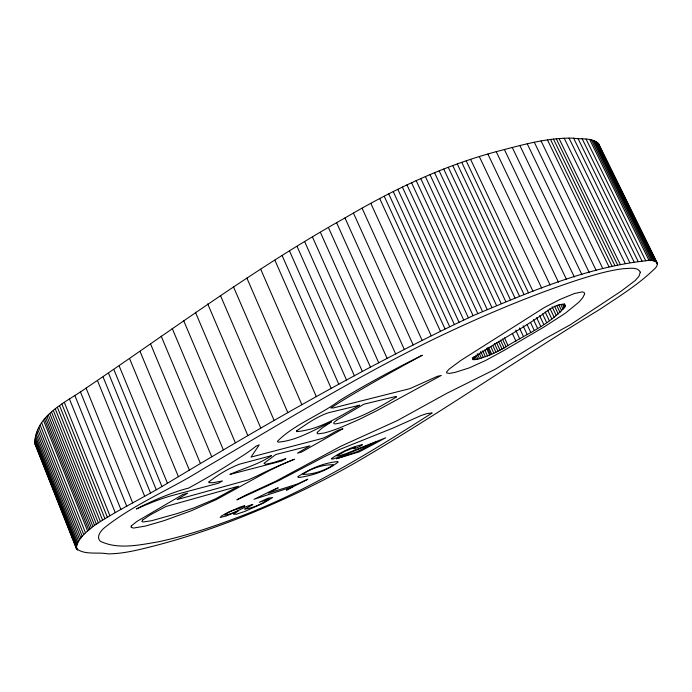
<?xml version="1.0" encoding="UTF-8"?>
<svg xmlns="http://www.w3.org/2000/svg" width="692" height="692" viewBox="0 0 692 692"><rect width="100%" height="100%" fill="white"/><g stroke="black" fill="none" stroke-linecap="round" stroke-linejoin="round"><path stroke-width="1.04" d="M76.371 548.531C77.106 538.411 87.123 531.326 94.553 525.375C117.925 509.779 143.469 497.816 167.455 483.232C267.069 423.443 367.867 365.099 473.094 315.673C528.653 292.396 585.389 267.562 645.731 260.78C653.395 258.972 662.625 262.51 653.378 269.941C637.436 285.312 618.311 296.894 600.033 309.229C520.669 357.47 444.299 410.382 364.277 457.542C330.785 477.445 295.666 494.486 259.785 509.641C225.575 524.112 190.464 536.516 154.489 545.841C139.239 549.69 123.79 553.808 107.961 553.877C97.745 551.818 84.632 555.399 76.371 548.531L35.197 444.575C33.597 415.875 66.743 401.991 86.085 388.1C171.668 330.352 254.673 268.444 344.979 217.963C392.485 189.902 442.785 166.011 496.225 151.66C521.543 145.164 547.216 137.431 573.633 138.192C581.842 139.68 594.54 136.955 599.497 145.424M565.286 306.253C562.657 300.951 550.91 308.2 547.381 310.855C524.19 327.965 498.283 340.871 474.47 357.003C468.804 361.518 479.331 359.053 481.398 358.015C489.339 355.584 496.882 352.029 504.113 347.981C524.571 334.582 549.448 325.491 565.286 306.253L564.352 304.298M35.197 444.575L35.889 445.968M598.58 143.555L657.4 263.219M597.81 142.768L657.365 263.937M596.859 142.068L655.445 261.282M595.734 141.445L654.485 261.014M594.445 140.909L653.352 260.823M593.018 140.433L652.072 260.702M591.452 140.026L650.653 260.65M589.766 139.68L649.113 260.642M586.098 139.118L645.731 260.78M582.128 138.711L642.038 261.066M577.976 138.4L638.145 261.446M573.633 138.192L634.062 261.922M569.058 138.123L629.746 262.519M564.205 138.218L625.127 263.28M559.024 138.53L620.162 264.232M556.29 138.772L617.524 264.785M553.453 139.083L614.79 265.399M550.512 139.464L611.936 266.083M547.467 139.914L608.977 266.827M541.083 140.995L602.749 268.479M534.336 142.31L596.132 270.347M527.252 143.832L589.169 272.406M519.882 145.536L581.903 274.629M512.236 147.413L574.343 277.008M504.347 149.446L566.532 279.542M496.225 151.66L558.461 282.224M564.456 303.823L565.381 305.769M563.669 303.866L565.053 306.781M563.331 304.463L564.715 307.369M562.414 304.099L564.265 308.001M560.805 304.515L563.115 309.376M487.886 154.056L550.157 285.061M558.92 305.051L561.679 310.864M556.809 305.596L560.053 312.412M554.577 306.236L558.254 313.995M552.138 306.85L556.299 315.63M479.348 156.643L541.646 288.062M550.019 308.554L554.171 317.308M547.692 310.232L551.853 319.029M545.209 312.031L549.361 320.803M470.638 159.428L532.927 291.22M542.537 313.883L546.671 322.619M539.648 315.699L543.8 324.496M466.226 160.899L528.506 292.863M536.629 317.645L540.763 326.416M461.78 162.412L524.034 294.541M533.454 319.635L537.58 328.389M457.3 163.987L519.528 296.271M530.565 322.576L534.25 330.404M452.793 165.613L514.995 298.027M527.122 324.66L530.79 332.463M523.109 325.811L527.217 334.573M448.26 167.291L510.419 299.835M519.45 327.982L523.541 336.727M443.71 169.021L505.817 301.677M515.67 330.119L519.779 338.924M439.135 170.812L501.19 303.563M512.305 333.354L515.947 341.156M434.55 172.654L496.545 305.483M429.948 174.548L491.874 307.447M504.459 337.886L508.11 345.715M502.478 339.028L506.112 346.856M425.346 176.503L487.194 309.445M500.472 340.17L504.113 347.981M498.465 341.277L502.089 349.088M420.745 178.501L482.506 311.487M496.432 342.376L500.057 350.169M494.391 343.431L498.006 351.225M492.782 345.438L495.939 352.254M416.143 180.569L477.8 313.562M490.697 346.424L493.854 353.24M488.587 347.358L491.744 354.174M411.541 182.679L473.094 315.673M487.531 347.817L490.68 354.633M486.467 348.249L489.616 355.074M484.789 350.065L487.488 355.904M406.948 184.842L468.397 317.818M482.687 350.835L485.395 356.683M480.646 351.536L483.353 357.392M479.149 353.136L481.398 358.015M402.372 187.056L463.701 319.989M477.307 353.673L479.565 358.56M476.061 355.091L477.869 359.01M474.997 356.415L476.347 359.364M397.805 189.305L459.004 322.195M473.691 356.683L475.041 359.606M473.068 357.773L473.968 359.728M472.264 357.764L473.164 359.719M393.255 191.589L454.324 324.418M388.731 193.907L449.662 326.659M384.224 196.251L445.008 328.916M379.744 198.621L440.38 331.183M370.86 203.413L431.185 335.75M362.098 208.257L422.103 340.334M353.465 213.119L413.15 344.901M344.979 217.963L404.327 349.451M336.641 222.789L395.66 353.958M328.449 227.582L387.131 358.421M320.396 232.339L378.749 362.842M312.49 237.062L370.497 367.218M304.714 241.759L362.392 371.552M297.076 246.421L354.408 375.842M289.559 251.04L346.554 380.09M282.163 255.633L338.829 384.302M274.888 260.192L331.217 388.463M260.685 269.205L316.339 396.68M246.888 278.08L301.885 404.733M233.481 286.825L287.82 412.64M220.419 295.432L274.101 420.407M207.712 303.9L260.754 428.019M195.412 312.222L247.805 435.476M183.562 320.379L235.332 442.75M172.187 328.371L223.326 449.843M161.21 336.2L211.735 456.763M150.536 343.881L200.455 463.536M140.061 351.424L189.383 470.179M129.681 358.845L178.424 476.736M119.266 366.18L167.455 483.232M113.99 369.822L161.902 486.467M108.627 373.464L156.271 489.72M103.151 377.114L150.536 492.998M97.555 380.773L144.68 496.294M86.085 388.1L132.7 502.937M80.367 391.733L126.74 506.233M74.779 395.322L120.901 509.476M69.39 398.851L115.261 512.651M64.287 402.294L109.916 515.73M61.865 403.981L107.372 517.227M59.547 405.642L104.924 518.689M57.341 407.268L102.589 520.107M55.248 408.86L100.383 521.491M53.293 410.417L98.299 522.832M51.476 411.939L96.352 524.129M49.807 413.418L94.553 525.375M48.284 414.863L92.901 526.569M46.9 416.264L91.387 527.719M45.637 417.631L89.995 528.835M44.496 418.963L88.723 529.899M43.458 420.269L87.555 530.928M41.667 422.777L85.497 532.883M40.188 425.182L83.758 534.726M38.942 427.492L82.253 536.464M37.852 429.723L80.921 538.134M36.901 431.886L79.71 539.734M36.079 433.979L78.646 541.265M35.422 435.986L77.746 542.71M34.946 437.906L77.028 544.076M34.661 439.731L76.509 545.348M34.6 441.453L76.224 546.516M42.766 462.213L44.738 467.212M45.534 469.202L47.514 474.202M48.302 476.191L50.282 481.191M51.865 485.178L53.05 488.18M54.633 492.168L55.818 495.169M57.401 499.157L58.586 502.158M60.169 506.155L61.354 509.148M70.454 532.113L72.426 537.104M73.222 539.103L75.194 544.094M75.99 546.092L77.573 550.088M34.773 443.07L76.847 549.37M640.325 272.207L638.898 276.368L635.265 280.468L621.347 291.038L570.147 324.842L545.08 338.691L495.195 369.277L447.067 393.186L397.459 420.528L340.862 446.236L275.624 481.312L244.812 495.515L236.863 499.866L278.841 480.594L323.605 457.109L339.019 449.705L392.935 428.097L420.961 415.581L426.791 413.643L432.189 412.96C369.329 453.078 305.233 492.687 234.882 518.438C209.762 527.979 184.115 536.3 157.819 541.923C139.196 545.011 117.995 549.803 100.331 541.256C95.738 536.966 100.885 530.738 104.449 527.736C134.335 503.897 170.561 489.521 202.773 469.107C280.952 423.53 357.946 375.497 439.645 336.338C484.435 315.007 530.245 295.622 577.388 280.07C592.56 275.295 607.887 270.555 623.734 268.652C628.942 268.695 637.514 266.403 640.325 272.207M209.001 481.822L208.967 482.679L213.015 482.705L222.443 480.966L218.62 483.163L172.005 495.567A34.894 4.481 -22.5 0 0 154.377 501.466A42.324 5.406 -22.5 0 0 136.48 508.983A41.65 5.354 -22.5 0 1 164.039 496.311A37.558 4.844 -22.5 0 1 188.553 488.128A344.166 52.8 -21.2 0 0 237.33 459.073A128.444 18.675 -22.4 0 0 255.936 446.219L259.206 444.861L251.023 457.075L320.439 438.918C328.588 436.981 334.79 430.407 342.964 428.729L301.608 452.04L297.499 453.148L309.869 445.838L275.831 454.497L263.998 463.303L265.659 464.271L272.985 462.706L285.839 458.692L281.826 460.958L229.926 474.427C243.722 468.216 258.834 464.401 271.549 455.639L239.717 464.116C228.706 468.302 218.265 474.591 209.001 481.822M131.255 525.955L131.16 527.347L133.426 528.065L145.441 526.076L164.203 520.609L191.208 510.8L216.553 499.477L263.315 473.856A41.831 4.922 -23.3 0 1 294.42 459.237A56.727 6.609 -23.2 0 0 257.113 475.958L248.177 479.911L177.143 499.563L187.679 493.137L182.965 494.443L136.938 521.405L131.255 525.955M317.36 432.301L317.109 433.374L318.121 433.849L323.891 433.045A31.797 4.195 -23.6 0 0 342.453 426.739L358.966 419.534L376.664 410.771L441.297 375.419L437.379 376.327L409.906 388.644L333.518 407.908L330.811 407.977L344.123 399.543A427.647 48.916 -25 0 1 422.328 355.221A215.48 28.113 -24.5 0 0 339.443 400.633C319.92 415.364 294.861 423.911 277.483 441.228L277.959 442.145C297.084 440.692 314.306 429.645 331.442 421.817L321.745 428.313L317.36 432.301M584.61 293.927L582.725 297.768L578.815 302.248L565.252 313.268L544.085 326.961L503.343 350.844L485.377 360.61L469.159 367.919L454.756 372.486L449.281 373.412L446.634 372.945L446.703 371.82L449.091 369.165L460.76 360.497L544.396 307.49L560.209 299.342L574.447 293.503L582.327 291.868L584.308 292.621L584.61 293.927M244.838 509.044C252.753 508.11 262.156 503.966 269.067 499.096L259.344 502.228L268.115 498.171L272.613 497.548L263.453 503.067L244.916 511.388L236.569 514.182L233.498 514.234L238.472 510.817L226.673 515.851L220.22 517.469L221.587 515.947L225.298 513.793L239.337 507.4A10.095 1.047 -23 0 1 244.259 505.852L244.804 505.835C238.498 509.935 230.557 509.364 224.744 515.012C234.951 513.983 242.97 506.639 252.84 504.529L244.838 509.044M303.2 473.933L303.061 474.392C313.562 474.401 324.15 470.742 333.051 465.197L333.267 464.756C322.766 464.548 312.031 468.276 303.2 473.933M298.174 476.511L297.958 477.169L298.607 477.506C312.542 475.793 327.195 470.603 338.189 462.005L337.705 461.607C323.666 462.844 309.843 468.778 298.174 476.511M296.79 430.701L296.435 431.626C319.41 429.844 339.962 416.212 359.624 405.209L328.639 412.7C317.022 416.506 306.833 423.911 296.79 430.701M331.58 458.493L331.399 458.96L332.913 459.021L341.9 456.123L376.707 441.6L357.513 451.521L336.468 458.761L359.39 451.789L385.686 437.802L346.208 453.563L339.556 455.751L336.814 455.967L344.728 451.357L355.377 447.127C348.984 451.418 361.587 446.089 362.418 444.653C351.51 446.885 340.81 452.196 331.58 458.493M142.638 520.064L141.851 521.457L143.097 522.01L151.73 520.687L177.585 513.429L194.184 507.807L215.471 498.88L238.463 486.208L166.037 506.457L150.493 514.753L142.638 520.064M336.71 420.156L334.668 421.809A25.111 3.356 -23.7 0 0 335.456 423.885C357.695 420.027 377.555 408.306 396.628 396.836L395.184 396.62L363.949 404.171L336.71 420.156M292.768 486.692L286.427 490.17L307.828 479.236L297.326 484.071L268.349 493.18L278.245 487.86L276.272 488.483L253.99 499.321L292.768 486.692"/></g></svg>
